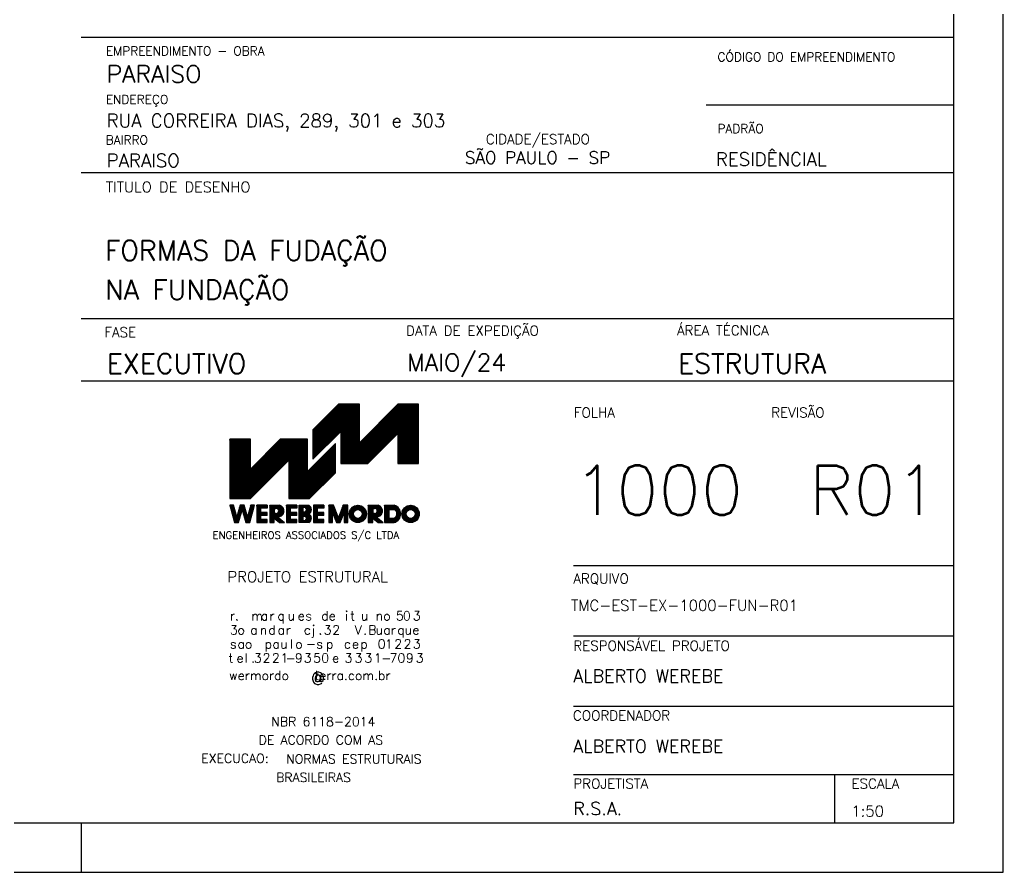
# Model space of a CAD drawing. Extents: x 1476 to 8419, y 491 to 3991.
# Drawn here: x 7423 to 8419, y 491 to 1355 of the extents above; entities that cross this region are included whole.
import ezdxf

# ---------------------------------------------------------------- set-up
doc = ezdxf.new("R2010")
doc.units = 0
doc.header["$MEASUREMENT"] = 0
for name, color, linetype in [('1', 1, 'CONTINUOUS'), ('3', 3, 'CONTINUOUS'), ('4', 4, 'CONTINUOUS'), ('6', 6, 'CONTINUOUS')]:
    doc.layers.add(name, color=color, linetype=linetype)
doc.styles.get("Standard").update_dxf_attribs({"font": 'ROMANS.SHX'})

msp = doc.modelspace()

# ---------------------------------------------------------------- linework, layer by layer
at = {"layer": '1', "linetype": 'Continuous'}
for p, q in [((8369.127539, 1336.641449), (7484.895681, 1336.641449)), ((8369.127539, 1268.080276), (8118.099189, 1268.080276)), ((8369.127539, 1199.519104), (7484.895681, 1199.519104)), ((8369.127539, 1051.628025), (7484.895681, 1051.628025)), ((8369.127539, 988.405996), (7484.895681, 988.405996)), ((7719.718578, 918.892934), (7765.891944, 965.064347)), ((7719.718578, 919.951517), (7764.831408, 965.064347)), ((7719.718578, 921.0101), (7763.772825, 965.064347)), ((7719.718578, 922.07259), (7762.710336, 965.064347)), ((7719.718578, 923.131173), (7761.649799, 965.064347)), ((7719.718578, 924.193662), (7760.589263, 965.064347)), ((7719.718578, 925.254199), (7759.528727, 965.064347)), ((7719.718578, 926.314735), (7758.46819, 965.064347)), ((7719.718578, 927.375271), (7757.407654, 965.064347)), ((7719.718578, 928.437761), (7756.347118, 965.064347)), ((7719.718578, 929.498297), (7755.286582, 965.064347)), ((7719.718578, 930.55688), (7754.226045, 965.064347)), ((7719.718578, 931.619369), (7753.165509, 965.064347)), ((7719.718578, 932.677952), (7752.104973, 965.064347)), ((7719.718578, 933.740442), (7751.044437, 965.064347)), ((7719.718578, 934.799025), (7749.9839, 965.064347)), ((7719.718578, 935.861514), (7748.921411, 965.064347)), ((7719.718578, 936.920098), (7747.860875, 965.064347)), ((7719.718578, 937.980634), (7746.800338, 965.064347)), ((7719.718578, 917.830445), (7766.805998, 964.913958)), ((7719.718578, 916.769908), (7766.805998, 963.853422)), ((7719.718578, 915.709372), (7766.805998, 962.794839)), ((7719.718578, 914.648836), (7766.805998, 961.732349)), ((7719.718578, 913.586347), (7766.805998, 960.673766)), ((7719.718578, 912.52581), (7766.805998, 959.611277)), ((7719.718578, 911.465274), (7766.805998, 958.552694)), ((7719.718578, 910.404738), (7766.805998, 957.490204)), ((7748.005404, 905.811034), (7807.256765, 965.064347)), ((7748.005404, 906.869617), (7806.196229, 965.064347)), ((7748.317901, 905.064947), (7808.317301, 965.064347)), ((7749.378438, 905.064947), (7809.377838, 965.064347)), ((7750.438974, 905.064947), (7810.438374, 965.064347)), ((7751.49951, 905.064947), (7811.49891, 965.064347)), ((7752.562, 905.064947), (7812.5614, 965.064347)), ((7753.622536, 905.064947), (7813.621936, 965.064347)), ((7754.683072, 905.064947), (7814.682472, 965.064347)), ((7755.741655, 905.064947), (7815.743008, 965.064347)), ((7756.802192, 905.064947), (7816.803545, 965.064347)), ((7757.864681, 905.064947), (7817.862128, 965.064347)), ((7758.925217, 905.064947), (7818.922664, 965.064347)), ((7759.985753, 905.064947), (7819.985153, 965.064347)), ((7761.04629, 905.064947), (7821.04569, 965.064347)), ((7762.106826, 905.064947), (7822.106226, 965.064347)), ((7763.167362, 905.064947), (7823.166762, 965.064347)), ((7764.227899, 905.064947), (7824.227299, 965.064347)), ((7765.288435, 905.064947), (7825.287835, 965.064347)), ((7766.348971, 905.064947), (7826.348371, 965.064347)), ((7767.409507, 905.064947), (7826.805398, 964.458885)), ((7768.470044, 905.064947), (7826.805398, 963.398348)), ((7769.53058, 905.064947), (7826.805398, 962.337812)), ((7770.591116, 905.064947), (7826.805398, 961.275323)), ((7771.653606, 905.064947), (7826.805398, 960.21674)), ((7772.712189, 905.064947), (7826.805398, 959.15425)), ((7773.772725, 905.064947), (7826.805398, 958.095667)), ((7774.833261, 905.064947), (7826.805398, 957.033178)), ((7719.718578, 909.346155), (7766.805998, 956.431621)), ((7748.005404, 936.568539), (7766.805998, 955.371085)), ((7748.005404, 935.508002), (7766.805998, 954.308596)), ((7748.005404, 934.447466), (7766.805998, 953.248059)), ((7748.005404, 933.384977), (7766.805998, 952.187523)), ((7748.005404, 932.326393), (7766.805998, 951.126987)), ((7748.005404, 931.263904), (7766.805998, 950.064497)), ((7748.005404, 930.205321), (7766.805998, 949.005914)), ((7748.005404, 929.142832), (7766.805998, 947.943425)), ((7805.805608, 935.326363), (7826.805398, 956.328107)), ((7805.805608, 934.26778), (7826.805398, 955.265617)), ((7805.805608, 933.205291), (7826.805398, 954.205081)), ((7805.805608, 932.146708), (7826.805398, 953.146498)), ((7805.805608, 931.084218), (7826.805398, 952.084008)), ((7805.805608, 930.025635), (7826.805398, 951.025425)), ((7805.805608, 928.965099), (7826.805398, 949.962936)), ((7805.805608, 927.90261), (7826.805398, 948.904353)), ((7805.805608, 926.842073), (7826.805398, 947.841863)), ((7748.005404, 928.084248), (7766.805998, 946.884842)), ((7748.005404, 927.021759), (7766.805998, 945.826258)), ((7748.005404, 925.963176), (7766.805998, 944.763769)), ((7748.005404, 924.90264), (7766.805998, 943.703233)), ((7748.005404, 923.84015), (7766.805998, 942.642697)), ((7748.005404, 922.779614), (7766.805998, 941.58216)), ((7748.005404, 921.719078), (7766.805998, 940.519671)), ((7748.005404, 920.658541), (7766.805998, 939.459135)), ((7748.005404, 919.596052), (7766.805998, 938.400551)), ((7748.005404, 918.537469), (7766.805998, 937.338062)), ((7805.805608, 925.781537), (7826.805398, 946.78328)), ((7805.805608, 924.721001), (7826.805398, 945.720791)), ((7805.805608, 923.658511), (7826.805398, 944.660255)), ((7805.805608, 922.599928), (7826.805398, 943.599718)), ((7805.805608, 921.541345), (7826.805398, 942.539182)), ((7805.805608, 920.478856), (7826.805398, 941.478646)), ((7805.805608, 919.420273), (7826.805398, 940.416156)), ((7805.805608, 918.357783), (7826.805398, 939.357573)), ((7805.805608, 917.297247), (7826.805398, 938.295084)), ((7805.805608, 916.236711), (7826.805398, 937.236501)), ((7635.420593, 869.922721), (7695.027419, 929.5315)), ((7635.420593, 870.983257), (7693.966882, 929.5315)), ((7635.420593, 872.045746), (7692.906346, 929.5315)), ((7635.420593, 873.106283), (7691.84581, 929.5315)), ((7635.420593, 874.166819), (7690.785274, 929.5315)), ((7635.420593, 875.225402), (7689.722784, 929.5315)), ((7635.420593, 876.287891), (7688.662248, 929.5315)), ((7635.420593, 877.350381), (7687.601712, 929.5315)), ((7635.420593, 909.166469), (7655.78367, 929.5315)), ((7635.420593, 910.227005), (7654.723134, 929.5315)), ((7635.420593, 911.289494), (7653.662598, 929.5315)), ((7635.420593, 912.350031), (7652.602062, 929.5315)), ((7635.420593, 913.408614), (7651.541525, 929.5315)), ((7635.420593, 914.471103), (7650.480989, 929.5315)), ((7635.420593, 915.529686), (7649.420453, 929.5315)), ((7635.420593, 916.592176), (7648.359917, 929.5315)), ((7635.420593, 917.650759), (7647.29938, 929.5315)), ((7635.420593, 918.711295), (7646.236891, 929.5315)), ((7635.420593, 919.771832), (7645.176355, 929.5315)), ((7635.420593, 920.834321), (7644.115818, 929.5315)), ((7635.420593, 921.894857), (7643.057235, 929.5315)), ((7635.420593, 922.955393), (7641.996699, 929.5315)), ((7635.420593, 924.013977), (7640.93421, 929.5315)), ((7635.420593, 925.076466), (7639.873673, 929.5315)), ((7635.420593, 926.138955), (7638.813137, 929.5315)), ((7635.420593, 927.197539), (7637.752601, 929.5315)), ((7635.420593, 928.256122), (7636.692065, 929.5315)), ((7635.420593, 929.318611), (7635.631528, 929.5315)), ((7635.420593, 929.5315), (7635.420593, 869.5321)), ((7656.420383, 929.5315), (7635.420593, 929.5315)), ((7635.420593, 929.5315), (7635.420593, 929.5315)), ((7635.420593, 908.105933), (7656.420383, 929.107676)), ((7635.420593, 907.045396), (7656.420383, 928.047139)), ((7636.088555, 869.5321), (7696.086002, 929.5315)), ((7637.149091, 869.5321), (7697.146538, 929.5315)), ((7638.209627, 869.5321), (7698.209027, 929.5315)), ((7639.270164, 869.5321), (7699.269564, 929.5315)), ((7640.3307, 869.5321), (7700.3301, 929.5315)), ((7641.391236, 869.5321), (7701.390636, 929.5315)), ((7642.453726, 869.5321), (7702.451173, 929.5315)), ((7643.512309, 869.5321), (7703.511709, 929.5315)), ((7644.572845, 869.5321), (7704.572245, 929.5315)), ((7645.633381, 869.5321), (7705.632781, 929.5315)), ((7646.693918, 869.5321), (7706.693318, 929.5315)), ((7647.754454, 869.5321), (7707.753854, 929.5315)), ((7648.81499, 869.5321), (7708.81439, 929.5315)), ((7649.87748, 869.5321), (7709.87688, 929.5315)), ((7650.938016, 869.5321), (7710.937416, 929.5315)), ((7651.996599, 869.5321), (7711.995999, 929.5315)), ((7653.057135, 869.5321), (7713.058488, 929.5315)), ((7654.117672, 869.5321), (7714.119025, 929.5315)), ((7655.180161, 869.5321), (7714.220586, 928.572525)), ((7656.240697, 869.5321), (7714.220586, 927.510035)), ((7686.720861, 929.5315), (7656.420383, 899.229068)), ((7656.420383, 899.229068), (7656.420383, 929.5315)), ((7714.220586, 929.5315), (7686.720861, 929.5315)), ((7714.220586, 897.031825), (7714.220586, 929.5315)), ((7748.005404, 917.478886), (7766.805998, 936.279479)), ((7748.005404, 916.416396), (7766.805998, 935.21699)), ((7748.005404, 915.357813), (7766.805998, 934.158406)), ((7748.005404, 914.295324), (7766.805998, 933.095917)), ((7748.005404, 913.234788), (7766.805998, 932.037334)), ((7748.005404, 912.174251), (7766.805998, 930.974845)), ((7748.005404, 911.113715), (7766.805998, 929.914308)), ((7748.005404, 910.051226), (7766.805998, 928.853772)), ((7748.005404, 908.990689), (7766.805998, 927.793236)), ((7805.805608, 915.176174), (7826.805398, 936.177917)), ((7805.805608, 914.113685), (7826.805398, 935.115428)), ((7805.805608, 913.053149), (7826.805398, 934.054892)), ((7805.805608, 911.994566), (7826.805398, 932.994356)), ((7805.805608, 910.932076), (7826.805398, 931.933819)), ((7805.805608, 909.873493), (7826.805398, 930.87133)), ((7805.805608, 908.811004), (7826.805398, 929.810794)), ((7805.805608, 907.75242), (7826.805398, 928.750257)), ((7805.805608, 906.689931), (7826.805398, 927.689721)), ((7635.420593, 905.986813), (7656.420383, 926.98465)), ((7635.420593, 904.924324), (7656.420383, 925.924114)), ((7635.420593, 903.861834), (7656.420383, 924.863577)), ((7635.420593, 902.803251), (7656.420383, 923.803041)), ((7635.420593, 901.744668), (7656.420383, 922.740552)), ((7635.420593, 900.682179), (7656.420383, 921.680016)), ((7635.420593, 899.619689), (7656.420383, 920.619479)), ((7635.420593, 898.561106), (7656.420383, 919.560896)), ((7635.420593, 897.50057), (7656.420383, 918.502313)), ((7635.420593, 896.440034), (7656.420383, 917.439824)), ((7695.419993, 907.648906), (7714.220586, 926.451452)), ((7695.419993, 906.58837), (7714.220586, 925.390916)), ((7695.419993, 877.951937), (7742.503506, 925.039357)), ((7695.419993, 905.527833), (7714.220586, 924.33038)), ((7695.419993, 876.889448), (7742.503506, 923.976868)), ((7695.419993, 904.467297), (7714.220586, 923.26789)), ((7695.419993, 875.830865), (7742.503506, 922.916331)), ((7695.419993, 903.408714), (7714.220586, 922.207354)), ((7695.419993, 874.772282), (7742.503506, 921.855795)), ((7695.419993, 902.346225), (7714.220586, 921.146818)), ((7695.419993, 873.709792), (7742.503506, 920.795259)), ((7695.419993, 901.283735), (7714.220586, 920.088235)), ((7695.419993, 872.649256), (7742.503506, 919.732769)), ((7695.419993, 900.225152), (7714.220586, 919.025745)), ((7695.419993, 871.58872), (7742.503506, 918.672233)), ((7695.419993, 899.166569), (7714.220586, 917.967162)), ((7695.419993, 870.528183), (7742.503506, 917.611697)), ((7742.503506, 925.314745), (7714.220586, 897.031825)), ((7742.503506, 895.615823), (7742.503506, 925.314745)), ((7748.005404, 907.932106), (7766.805998, 926.732699)), ((7805.805608, 905.631348), (7826.805398, 926.631138)), ((7806.299743, 905.064947), (7826.805398, 925.568649)), ((7807.36028, 905.064947), (7826.805398, 924.510065)), ((7808.420816, 905.064947), (7826.805398, 923.447576)), ((7809.481352, 905.064947), (7826.805398, 922.388993)), ((7810.541888, 905.064947), (7826.805398, 921.326503)), ((7811.602425, 905.064947), (7826.805398, 920.265967)), ((7812.662961, 905.064947), (7826.805398, 919.205431)), ((7813.723497, 905.064947), (7826.805398, 918.144895)), ((7814.784034, 905.064947), (7826.805398, 917.084358)), ((7635.420593, 895.377544), (7656.420383, 916.377334)), ((7635.420593, 894.317008), (7656.420383, 915.318751)), ((7635.420593, 893.256472), (7656.420383, 914.258215)), ((7635.420593, 892.197889), (7656.420383, 913.195725)), ((7635.420593, 891.135399), (7656.420383, 912.135189)), ((7635.420593, 890.07291), (7656.420383, 911.074653)), ((7635.420593, 889.014327), (7656.420383, 910.014117)), ((7635.420593, 887.955743), (7656.420383, 908.955533)), ((7635.420593, 886.895207), (7656.420383, 907.893044)), ((7656.420383, 869.5321), (7695.419993, 908.529756)), ((7695.419993, 898.106033), (7714.220586, 916.904673)), ((7695.419993, 897.043543), (7714.220586, 915.84609)), ((7695.419993, 895.983007), (7714.220586, 914.785553)), ((7695.419993, 894.922471), (7714.220586, 913.723064)), ((7695.419993, 893.861934), (7714.220586, 912.662528)), ((7695.419993, 892.799445), (7714.220586, 911.601991)), ((7695.419993, 891.738909), (7714.220586, 910.541455)), ((7695.419993, 890.678372), (7714.220586, 909.482872)), ((7695.419993, 908.529756), (7695.419993, 869.5321)), ((7695.419993, 889.619789), (7714.220586, 908.420383)), ((7695.419993, 888.561206), (7714.220586, 907.357893)), ((7695.482492, 869.5321), (7742.503506, 916.553114)), ((7696.543028, 869.5321), (7742.503506, 915.494531)), ((7697.603565, 869.5321), (7742.503506, 914.432041)), ((7698.666054, 869.5321), (7742.503506, 913.369552)), ((7699.72659, 869.5321), (7742.503506, 912.310969)), ((7700.787127, 869.5321), (7742.503506, 911.250432)), ((7701.847663, 869.5321), (7742.503506, 910.187943)), ((7702.906246, 869.5321), (7742.503506, 909.127407)), ((7703.968735, 869.5321), (7742.503506, 908.06687)), ((7815.84457, 905.064947), (7826.805398, 916.021869)), ((7816.907059, 905.064947), (7826.805398, 914.963286)), ((7817.965642, 905.064947), (7826.805398, 913.900796)), ((7819.026179, 905.064947), (7826.805398, 912.842213)), ((7820.088668, 905.064947), (7826.805398, 911.779724)), ((7821.149204, 905.064947), (7826.805398, 910.721141)), ((7822.207787, 905.064947), (7826.805398, 909.660605)), ((7823.268324, 905.064947), (7826.805398, 908.600068)), ((7824.330813, 905.064947), (7826.805398, 907.539532)), ((7635.420593, 885.832718), (7656.420383, 906.830555)), ((7635.420593, 884.772182), (7656.420383, 905.771972)), ((7635.420593, 883.711645), (7656.420383, 904.713388)), ((7635.420593, 882.651109), (7656.420383, 903.650899)), ((7635.420593, 881.58862), (7656.420383, 902.590363)), ((7635.420593, 880.530036), (7656.420383, 901.529826)), ((7635.420593, 879.467547), (7656.420383, 900.46929)), ((7635.420593, 878.408964), (7656.420383, 899.408754)), ((7695.419993, 887.498717), (7714.220586, 906.29931)), ((7695.419993, 886.436227), (7714.220586, 905.240727)), ((7695.419993, 885.377644), (7714.220586, 904.178237)), ((7695.419993, 884.317108), (7714.220586, 903.115748)), ((7695.419993, 883.254619), (7714.220586, 902.057165)), ((7695.419993, 882.194082), (7714.220586, 900.996629)), ((7695.419993, 881.133546), (7714.220586, 899.936092)), ((7695.419993, 880.07301), (7714.220586, 898.873603)), ((7695.419993, 879.014427), (7714.220586, 897.813067)), ((7705.029272, 869.5321), (7742.503506, 907.006334)), ((7706.089808, 869.5321), (7742.503506, 905.947751)), ((7707.150344, 869.5321), (7742.503506, 904.885262)), ((7708.210881, 869.5321), (7742.503506, 903.822772)), ((7709.271417, 869.5321), (7742.503506, 902.764189)), ((7710.331953, 869.5321), (7742.503506, 901.705606)), ((7711.392489, 869.5321), (7742.503506, 900.643117)), ((7712.453026, 869.5321), (7742.503506, 899.58258)), ((7713.513562, 869.5321), (7742.503506, 898.522044)), ((7714.574098, 869.5321), (7742.503506, 897.461508)), ((7825.391349, 905.064947), (7826.805398, 906.477043)), ((7826.449933, 905.064947), (7826.805398, 905.416506)), ((7715.634634, 869.5321), (7742.503506, 896.400971)), ((7716.341659, 869.5321), (7742.503506, 895.693947)), ((7716.419783, 869.5321), (7742.503506, 895.615823)), ((7635.420593, 869.5321), (7656.420383, 869.5321)), ((7695.419993, 869.5321), (7716.419783, 869.5321)), ((7635.498717, 862.377874), (7635.770199, 862.651309)), ((7635.73309, 861.553664), (7636.830735, 862.651309)), ((7635.969415, 860.729453), (7637.891271, 862.651309)), ((7636.205741, 859.905243), (7638.951808, 862.651309)), ((7636.440114, 859.081032), (7639.551411, 862.190376)), ((7636.67644, 858.254869), (7639.787737, 861.368119)), ((7636.910812, 857.428705), (7640.024062, 860.541955)), ((7637.147138, 856.604494), (7640.258435, 859.717745)), ((7637.381511, 855.782237), (7640.494761, 858.893534)), ((7637.61979, 854.956073), (7640.731087, 858.06737)), ((7643.24278, 852.803751), (7647.949764, 857.506829)), ((7643.668557, 854.288111), (7650.496614, 861.116168)), ((7644.092381, 855.772472), (7650.260288, 861.940379)), ((7644.516205, 857.256832), (7649.912635, 862.651309)), ((7644.940029, 858.741192), (7648.852099, 862.651309)), ((7645.365806, 860.225552), (7647.791563, 862.651309)), ((7645.787677, 861.709912), (7646.731027, 862.651309)), ((7648.119685, 857.676749), (7650.73294, 860.291958)), ((7648.354057, 856.850586), (7650.969265, 859.465794)), ((7648.590383, 856.026375), (7651.205591, 858.63963)), ((7648.824756, 855.202165), (7651.439964, 857.819326)), ((7653.895017, 852.84672), (7659.494571, 858.448226)), ((7654.318841, 854.33108), (7659.920348, 859.932586)), ((7654.744618, 855.81544), (7660.342219, 861.416946)), ((7655.166489, 857.2998), (7660.519951, 862.651309)), ((7655.592266, 858.78416), (7659.459415, 862.651309)), ((7656.01609, 860.272427), (7658.398879, 862.651309)), ((7656.439914, 861.756787), (7657.338342, 862.651309)), ((7673.447556, 862.651309), (7662.947661, 862.651309)), ((7662.947661, 862.651309), (7662.947661, 845.151484)), ((7662.947661, 855.866221), (7669.734703, 862.651309)), ((7662.947661, 856.924804), (7668.674167, 862.651309)), ((7662.947661, 857.987293), (7667.61363, 862.651309)), ((7662.947661, 859.049783), (7666.553094, 862.651309)), ((7662.947661, 860.108366), (7665.492558, 862.651309)), ((7662.947661, 861.166949), (7664.430068, 862.651309)), ((7662.947661, 862.229438), (7663.369532, 862.651309)), ((7662.947661, 862.584903), (7663.01602, 862.651309)), ((7662.947661, 854.805684), (7666.947621, 858.803691)), ((7662.947661, 853.745148), (7666.947621, 857.745108)), ((7673.447556, 859.651339), (7666.947621, 859.651339)), ((7666.947621, 855.403335), (7666.947621, 859.651339)), ((7667.795269, 859.651339), (7670.793286, 862.651309)), ((7668.855805, 859.651339), (7671.853822, 862.651309)), ((7669.914389, 859.651339), (7672.916312, 862.651309)), ((7670.974925, 859.651339), (7673.447556, 862.122017)), ((7672.035461, 859.651339), (7673.447556, 861.061481)), ((7673.095997, 859.651339), (7673.447556, 860.000945)), ((7673.447556, 860.000945), (7673.447556, 862.651309)), ((7673.447556, 862.651309), (7673.447556, 859.651339)), ((7675.947531, 862.651309), (7685.947431, 862.651309)), ((7675.947531, 862.651309), (7675.947531, 845.151484)), ((7675.947531, 855.157243), (7683.439644, 862.651309)), ((7675.947531, 856.21778), (7682.381061, 862.651309)), ((7675.947531, 857.280269), (7681.320524, 862.651309)), ((7675.947531, 858.340805), (7680.259988, 862.651309)), ((7675.947531, 859.401341), (7679.199452, 862.651309)), ((7675.947531, 860.459925), (7678.138916, 862.651309)), ((7675.947531, 861.522414), (7677.076426, 862.651309)), ((7675.947531, 862.584903), (7676.01589, 862.651309)), ((7675.947531, 846.672953), (7689.464974, 860.190396)), ((7675.947531, 845.612417), (7689.851689, 859.518528)), ((7675.947531, 854.096707), (7680.445533, 858.600568)), ((7675.947531, 853.038124), (7680.445533, 857.538079)), ((7680.445533, 859.498997), (7682.179891, 859.498997)), ((7680.445533, 859.498997), (7680.445533, 854.303736)), ((7680.777561, 849.38191), (7690.158327, 858.760723)), ((7684.50018, 862.651309), (7681.349821, 859.498997)), ((7681.36154, 848.905353), (7690.365356, 857.911122)), ((7682.425982, 859.514622), (7685.56267, 862.651309)), ((7683.334176, 859.362279), (7686.470864, 862.50092)), ((7684.023622, 858.991189), (7687.21695, 862.18647)), ((7684.550961, 858.459945), (7687.882959, 861.791943)), ((7684.920098, 857.766592), (7688.480609, 861.329057)), ((7685.066581, 856.854492), (7689.005994, 860.793906)), ((7703.445303, 862.651309), (7692.945408, 862.651309)), ((7692.945408, 862.651309), (7692.945408, 845.151484)), ((7692.945408, 855.866221), (7699.73245, 862.651309)), ((7692.945408, 856.924804), (7698.671913, 862.651309)), ((7692.945408, 857.987293), (7697.61333, 862.651309)), ((7692.945408, 859.049783), (7696.552794, 862.651309)), ((7692.945408, 860.108366), (7695.492258, 862.651309)), ((7692.945408, 861.166949), (7694.429768, 862.651309)), ((7692.945408, 862.229438), (7693.369232, 862.651309)), ((7692.945408, 862.584903), (7693.01572, 862.651309)), ((7692.945408, 854.805684), (7696.947321, 858.803691)), ((7692.945408, 853.745148), (7696.947321, 857.745108)), ((7703.445303, 859.651339), (7696.947321, 859.651339)), ((7696.947321, 855.403335), (7696.947321, 859.651339)), ((7697.794969, 859.651339), (7700.794939, 862.651309)), ((7698.853552, 859.651339), (7701.855475, 862.651309)), ((7699.916042, 859.651339), (7702.916012, 862.651309)), ((7700.976578, 859.651339), (7703.445303, 862.122017)), ((7702.035161, 859.651339), (7703.445303, 861.061481)), ((7703.09765, 859.651339), (7703.445303, 860.000945)), ((7703.445303, 860.000945), (7703.445303, 862.651309)), ((7703.445303, 862.651309), (7703.445303, 859.651339)), ((7705.697234, 862.651309), (7715.697134, 862.651309)), ((7705.697234, 845.151484), (7705.697234, 862.651309)), ((7705.697234, 857.987293), (7710.36125, 862.651309)), ((7705.697234, 859.049783), (7709.300713, 862.651309)), ((7705.697234, 860.108366), (7708.24213, 862.651309)), ((7705.697234, 861.166949), (7707.181594, 862.651309)), ((7705.697234, 862.227485), (7706.119105, 862.651309)), ((7705.697234, 862.584903), (7705.765593, 862.651309)), ((7705.697234, 856.924804), (7711.421786, 862.651309)), ((7705.697234, 848.795979), (7717.585787, 860.684532)), ((7705.697234, 847.735443), (7717.910002, 859.948211)), ((7705.697234, 855.866221), (7709.628835, 859.795869)), ((7705.697234, 854.805684), (7709.628835, 858.737286)), ((7705.697234, 853.745148), (7709.628835, 857.676749)), ((7712.12881, 860.430628), (7709.628835, 860.430628)), ((7709.628835, 860.430628), (7709.628835, 856.124031)), ((7709.908129, 860.430628), (7712.130763, 862.651309)), ((7710.704996, 851.680716), (7718.118985, 859.096657)), ((7710.970619, 860.430628), (7713.1913, 862.651309)), ((7711.765533, 851.680716), (7718.18539, 858.100573)), ((7712.031155, 860.430628), (7714.249883, 862.651309)), ((7712.665914, 860.006804), (7715.310419, 862.651309)), ((7713.101457, 859.38181), (7716.09752, 862.377874)), ((7713.171768, 857.33105), (7717.169775, 861.329057)), ((7713.343642, 858.561506), (7716.673687, 861.889598)), ((7730.945028, 862.651309), (7720.445133, 862.651309)), ((7720.445133, 862.651309), (7720.445133, 845.151484)), ((7720.445133, 855.866221), (7727.232175, 862.651309)), ((7720.445133, 856.924804), (7726.171638, 862.651309)), ((7720.445133, 857.987293), (7725.111102, 862.651309)), ((7720.445133, 859.049783), (7724.050566, 862.651309)), ((7720.445133, 860.108366), (7722.99003, 862.651309)), ((7720.445133, 861.166949), (7721.929493, 862.651309)), ((7720.445133, 862.229438), (7720.87091, 862.651309)), ((7720.445133, 862.584903), (7720.515445, 862.651309)), ((7720.445133, 854.805684), (7724.447046, 858.803691)), ((7720.445133, 853.745148), (7724.447046, 857.745108)), ((7730.945028, 859.651339), (7724.447046, 859.651339)), ((7724.447046, 855.403335), (7724.447046, 859.651339)), ((7725.292741, 859.651339), (7728.294664, 862.651309)), ((7726.353277, 859.651339), (7729.3552, 862.651309)), ((7727.413814, 859.651339), (7730.413784, 862.651309)), ((7728.47435, 859.651339), (7730.945028, 862.122017)), ((7729.534886, 859.651339), (7730.945028, 861.061481)), ((7730.595422, 859.651339), (7730.945028, 860.000945)), ((7730.945028, 860.000945), (7730.945028, 862.651309)), ((7730.945028, 862.651309), (7730.945028, 859.651339)), ((7735.755527, 858.178697), (7740.230092, 862.651309)), ((7735.755527, 859.239234), (7739.169555, 862.651309)), ((7735.755527, 860.29977), (7738.109019, 862.651309)), ((7735.755527, 861.360306), (7737.04653, 862.651309)), ((7735.755527, 862.422796), (7735.985993, 862.651309)), ((7735.755527, 857.120114), (7740.90196, 862.264594)), ((7735.755527, 856.057625), (7741.189066, 861.491164)), ((7735.755527, 854.995136), (7741.480079, 860.721641)), ((7735.755527, 853.936552), (7741.769139, 859.948211)), ((7735.755527, 852.877969), (7742.058198, 859.178687)), ((7735.755527, 851.81548), (7742.347258, 858.405258)), ((7739.864861, 854.864277), (7742.636318, 857.637687)), ((7742.75741, 847.149511), (7755.255332, 859.649386)), ((7746.089408, 851.543998), (7755.255332, 860.709922)), ((7746.724167, 853.237341), (7755.255332, 861.768505)), ((7747.362833, 854.936542), (7755.077599, 862.651309)), ((7747.997592, 856.631838), (7754.017063, 862.651309)), ((7748.634304, 858.33104), (7752.956527, 862.651309)), ((7749.271017, 860.026335), (7751.895991, 862.651309)), ((7749.907729, 861.725537), (7750.835454, 862.651309)), ((7751.255372, 854.942402), (7755.255332, 858.940409)), ((7751.255372, 853.879912), (7755.255332, 857.881825)), ((7756.517038, 854.141628), (7765.028672, 862.655215)), ((7756.542428, 853.106483), (7766.063818, 862.627872)), ((7756.626412, 855.313492), (7763.856808, 862.545841)), ((7756.679146, 852.182664), (7766.985683, 862.491154)), ((7756.98383, 856.729493), (7762.438854, 862.188423)), ((7758.056085, 858.862284), (7760.306063, 861.114215)), ((7762.977911, 857.774405), (7767.557943, 862.354437)), ((7764.61852, 858.354477), (7768.36067, 862.096627)), ((7765.702493, 858.379867), (7769.100897, 861.778271)), ((7766.58725, 858.204088), (7769.78839, 861.401321)), ((7767.341149, 857.893544), (7770.425102, 860.979451)), ((7767.991533, 857.487298), (7771.01494, 860.508752)), ((7768.546215, 856.979491), (7771.557903, 859.991179)), ((7769.016913, 856.389653), (7772.055945, 859.428685)), ((7769.389956, 855.704113), (7772.509066, 858.819316)), ((7769.651672, 854.90334), (7772.913359, 858.165026)), ((7769.764953, 853.956083), (7773.266871, 857.456048)), ((7775.805908, 862.651309), (7785.805808, 862.651309)), ((7775.805908, 862.651309), (7775.805908, 845.151484)), ((7775.805908, 855.157243), (7783.299973, 862.651309)), ((7775.805908, 856.21778), (7782.239437, 862.651309)), ((7775.805908, 857.280269), (7781.178901, 862.651309)), ((7775.805908, 858.340805), (7780.118365, 862.651309)), ((7775.805908, 859.401341), (7779.059781, 862.651309)), ((7775.805908, 860.459925), (7777.999245, 862.651309)), ((7775.805908, 861.522414), (7776.936756, 862.651309)), ((7775.805908, 862.584903), (7775.87622, 862.651309)), ((7775.805908, 846.672953), (7789.325304, 860.190396)), ((7775.805908, 845.612417), (7789.710066, 859.518528)), ((7775.805908, 854.096707), (7780.305863, 858.600568)), ((7775.805908, 853.038124), (7780.305863, 857.538079)), ((7780.305863, 859.498997), (7782.04022, 859.498997)), ((7780.305863, 859.498997), (7780.305863, 854.303736)), ((7780.637891, 849.38191), (7790.016703, 858.760723)), ((7784.36051, 862.651309), (7781.210151, 859.498997)), ((7781.221869, 848.905353), (7790.225685, 857.911122)), ((7782.284359, 859.514622), (7785.422999, 862.651309)), ((7783.192553, 859.362279), (7786.331193, 862.50092)), ((7783.881999, 858.991189), (7787.077279, 862.18647)), ((7784.41129, 858.459945), (7787.743288, 861.791943)), ((7784.780427, 857.766592), (7788.338986, 861.329057)), ((7784.92691, 856.854492), (7788.866324, 860.793906)), ((7792.231525, 862.651309), (7802.231425, 862.651309)), ((7792.231525, 853.991239), (7800.893547, 862.651309)), ((7792.231525, 855.049823), (7799.833011, 862.651309)), ((7792.231525, 856.112312), (7798.772475, 862.651309)), ((7792.231525, 857.174801), (7797.711939, 862.651309)), ((7792.231525, 858.233384), (7796.651402, 862.651309)), ((7792.231525, 859.291968), (7795.590866, 862.651309)), ((7792.231525, 860.352504), (7794.53033, 862.651309)), ((7792.231525, 861.41304), (7793.469794, 862.651309)), ((7792.231525, 862.47553), (7792.409257, 862.651309)), ((7792.231525, 862.651309), (7792.231525, 845.151484)), ((7792.231525, 852.930703), (7796.606481, 857.305659)), ((7796.606481, 858.276353), (7796.606481, 849.52644)), ((7796.606481, 858.276353), (7801.606431, 858.276353)), ((7797.579128, 858.276353), (7801.954084, 862.651309)), ((7798.639664, 858.276353), (7802.815403, 862.452092)), ((7799.7002, 858.276353), (7803.55563, 862.135689)), ((7800.760736, 858.276353), (7804.248983, 861.764599)), ((7801.764633, 858.21776), (7804.889601, 861.342728)), ((7802.500953, 857.89745), (7805.489205, 860.885702)), ((7803.133759, 857.467767), (7806.03998, 860.373988)), ((7803.680629, 856.9541), (7806.551694, 859.825165)), ((7804.139609, 856.354497), (7807.01458, 859.229468)), ((7804.500933, 855.651379), (7807.434498, 858.586897)), ((7804.752884, 854.844746), (7807.807541, 857.901356)), ((7809.993066, 854.141628), (7818.504699, 862.655215)), ((7810.018456, 853.106483), (7819.539845, 862.627872)), ((7810.10244, 855.313492), (7817.332836, 862.545841)), ((7810.155174, 852.182664), (7820.461711, 862.491154)), ((7810.459858, 856.729493), (7815.914882, 862.188423)), ((7811.532113, 858.862284), (7813.78209, 861.114215)), ((7816.453939, 857.774405), (7821.033971, 862.354437)), ((7818.092594, 858.354477), (7821.836697, 862.096627)), ((7819.178521, 858.379867), (7822.578878, 861.778271)), ((7820.063278, 858.204088), (7823.264418, 861.401321)), ((7820.815223, 857.893544), (7823.90113, 860.979451)), ((7821.46756, 857.487298), (7824.489015, 860.508752)), ((7822.024196, 856.979491), (7825.033931, 859.991179)), ((7822.492941, 856.389653), (7825.531973, 859.428685)), ((7822.865984, 855.704113), (7825.985093, 858.819316)), ((7823.1277, 854.90334), (7826.389386, 858.165026)), ((7823.24098, 853.956083), (7826.742898, 857.456048)), ((7637.856115, 854.131863), (7640.965459, 857.241207)), ((7638.090488, 853.307652), (7641.201785, 856.416996)), ((7638.326814, 852.481489), (7641.436158, 855.592786)), ((7638.561186, 851.655325), (7641.672483, 854.766622)), ((7638.797512, 850.831115), (7641.908809, 853.940459)), ((7639.033838, 850.006904), (7642.145135, 853.116248)), ((7639.268211, 849.180741), (7642.379508, 852.292038)), ((7639.504536, 848.354577), (7642.615833, 851.465874)), ((7639.738909, 847.530366), (7647.24274, 855.032245)), ((7639.975235, 846.706156), (7646.816963, 853.547884)), ((7640.211561, 845.879992), (7646.395092, 852.061571)), ((7640.543588, 845.151484), (7645.969315, 850.577211)), ((7641.606078, 845.151484), (7645.545492, 849.092851)), ((7642.666614, 845.151484), (7645.121668, 847.608491)), ((7642.818956, 851.315485), (7647.525941, 856.022469)), ((7649.061081, 854.376001), (7651.67629, 856.993162)), ((7649.295454, 853.549838), (7651.912615, 856.166999)), ((7649.533733, 852.725627), (7652.146988, 855.342788)), ((7649.768106, 851.901416), (7652.383314, 854.518578)), ((7650.004431, 851.077206), (7652.617687, 853.692414)), ((7650.240757, 850.252995), (7652.854012, 852.866251)), ((7650.47513, 849.426832), (7653.090338, 852.04204)), ((7650.711456, 848.600668), (7653.324711, 851.21783)), ((7650.947781, 847.780364), (7658.646923, 855.4756)), ((7651.182154, 846.9542), (7658.223099, 853.991239)), ((7651.41848, 846.128037), (7657.797322, 852.506879)), ((7651.652852, 845.303826), (7657.373498, 851.022519)), ((7652.564953, 845.151484), (7656.949674, 849.538159)), ((7653.471194, 851.362359), (7659.070747, 856.963866)), ((7653.625489, 845.151484), (7656.523897, 848.053799)), ((7662.947661, 852.682659), (7666.947621, 856.682619)), ((7662.947661, 851.622122), (7666.947621, 855.624036)), ((7662.947661, 848.440514), (7669.908529, 855.403335)), ((7662.947661, 849.503003), (7668.847993, 855.403335)), ((7662.947661, 850.561586), (7667.787457, 855.403335)), ((7662.947661, 847.378024), (7666.947621, 851.379937)), ((7662.947661, 846.672953), (7666.947621, 850.674866)), ((7662.947661, 845.612417), (7666.947621, 849.612377)), ((7663.547265, 845.151484), (7666.947621, 848.549888)), ((7664.607801, 845.151484), (7667.607771, 848.151454)), ((7665.668337, 845.151484), (7668.668307, 848.151454)), ((7666.728874, 845.151484), (7669.728844, 848.151454)), ((7673.447556, 855.403335), (7666.947621, 855.403335)), ((7673.447556, 852.403365), (7666.947621, 852.403365)), ((7666.947621, 848.151454), (7666.947621, 852.403365)), ((7673.447556, 848.151454), (7666.947621, 848.151454)), ((7667.78941, 845.151484), (7670.78938, 848.151454)), ((7667.969095, 852.403365), (7670.971019, 855.403335)), ((7668.851899, 845.151484), (7671.849916, 848.151454)), ((7669.029632, 852.403365), (7672.031555, 855.403335)), ((7669.912435, 845.151484), (7672.910452, 848.151454)), ((7670.090168, 852.403365), (7673.092091, 855.403335)), ((7670.971019, 845.151484), (7673.447556, 847.628022)), ((7671.150704, 852.403365), (7673.447556, 854.698264)), ((7672.209287, 852.403365), (7673.447556, 853.63968)), ((7673.269824, 852.403365), (7673.447556, 852.579144)), ((7673.447556, 852.403365), (7673.447556, 855.403335)), ((7673.447556, 845.151484), (7673.447556, 848.151454)), ((7673.447556, 845.151484), (7673.447556, 847.628022)), ((7675.947531, 851.975635), (7680.445533, 856.47559)), ((7675.947531, 850.917051), (7680.445533, 855.417006)), ((7675.947531, 849.854562), (7680.394752, 854.303736)), ((7675.947531, 848.795979), (7681.455289, 854.303736)), ((7675.947531, 847.735443), (7682.502153, 854.290064)), ((7676.193623, 845.151484), (7680.445533, 849.405348)), ((7677.254159, 845.151484), (7680.445533, 848.346765)), ((7678.314695, 845.151484), (7680.445533, 847.286228)), ((7682.179891, 854.303736), (7680.445533, 854.303736)), ((7680.445533, 845.151484), (7680.445533, 849.655345)), ((7680.445533, 849.655345), (7685.947431, 845.151484)), ((7681.943565, 848.428795), (7684.193543, 850.678772)), ((7682.527544, 847.950284), (7684.777521, 850.202215)), ((7683.109569, 847.471773), (7685.3615, 849.721751)), ((7683.61347, 851.153377), (7690.945428, 845.151484)), ((7683.693548, 846.995216), (7685.943525, 849.245193)), ((7684.277526, 846.518658), (7686.527504, 848.770588)), ((7684.590023, 851.075253), (7690.445433, 856.92871)), ((7684.859552, 846.0421), (7687.109529, 848.292078)), ((7685.44353, 845.561636), (7687.693508, 847.813567)), ((7685.773605, 851.198299), (7690.322388, 855.745128)), ((7686.093914, 845.151484), (7688.277486, 847.337009)), ((7687.478666, 851.842823), (7689.673957, 854.038114)), ((7692.945408, 852.682659), (7696.947321, 856.682619)), ((7692.945408, 851.622122), (7696.947321, 855.624036)), ((7692.945408, 848.440514), (7699.910182, 855.403335)), ((7692.945408, 849.503003), (7698.849646, 855.403335)), ((7692.945408, 850.561586), (7697.787157, 855.403335)), ((7692.945408, 847.378024), (7696.947321, 851.379937)), ((7692.945408, 846.672953), (7696.947321, 850.674866)), ((7692.945408, 845.612417), (7696.947321, 849.612377)), ((7693.546965, 845.151484), (7696.947321, 848.549888)), ((7694.607501, 845.151484), (7697.607471, 848.151454)), ((7695.668037, 845.151484), (7698.668007, 848.151454)), ((7696.728574, 845.151484), (7699.728544, 848.151454)), ((7703.445303, 855.403335), (7696.947321, 855.403335)), ((7703.445303, 852.403365), (7696.947321, 852.403365)), ((7696.947321, 848.151454), (7696.947321, 852.403365)), ((7703.445303, 848.151454), (7696.947321, 848.151454)), ((7697.78911, 845.151484), (7700.78908, 848.151454)), ((7697.968795, 852.403365), (7700.968765, 855.403335)), ((7698.851599, 845.151484), (7701.849616, 848.151454)), ((7699.029332, 852.403365), (7702.029302, 855.403335)), ((7699.912135, 845.151484), (7702.910152, 848.151454)), ((7700.087915, 852.403365), (7703.091791, 855.403335)), ((7700.970719, 845.151484), (7703.445303, 847.628022)), ((7701.148451, 852.403365), (7703.445303, 854.698264)), ((7702.210941, 852.403365), (7703.445303, 853.63968)), ((7703.271477, 852.403365), (7703.445303, 852.579144)), ((7703.445303, 852.403365), (7703.445303, 855.403335)), ((7703.445303, 845.151484), (7703.445303, 848.151454)), ((7703.445303, 845.151484), (7703.445303, 847.628022)), ((7705.697234, 852.682659), (7709.628835, 856.616213)), ((7705.697234, 849.854562), (7711.964749, 856.124031)), ((7705.697234, 850.561586), (7711.257725, 856.124031)), ((7705.697234, 851.622122), (7710.197189, 856.124031)), ((7705.697234, 846.672953), (7709.628835, 850.606508)), ((7705.697234, 845.612417), (7709.628835, 849.544018)), ((7706.296837, 845.151484), (7709.628835, 848.483482)), ((7707.357373, 845.151484), (7709.628835, 847.422946)), ((7708.419863, 845.151484), (7710.638591, 847.374118)), ((7709.480399, 845.151484), (7711.699127, 847.374118)), ((7709.628835, 856.124031), (7712.12881, 856.124031)), ((7709.628835, 851.680716), (7709.628835, 847.374118)), ((7709.628835, 851.680716), (7712.12881, 851.680716)), ((7709.628835, 847.374118), (7712.12881, 847.374118)), ((7710.538982, 845.151484), (7717.484225, 852.096727)), ((7711.599519, 845.151484), (7717.835784, 851.38775)), ((7712.53115, 851.38775), (7717.972502, 856.827148)), ((7712.660055, 845.151484), (7718.087735, 850.577211)), ((7713.009661, 850.803771), (7715.941272, 853.737336)), ((7713.296767, 848.971758), (7717.048683, 852.721721)), ((7713.306533, 850.040107), (7716.533063, 853.26859)), ((7713.720591, 845.151484), (7718.18539, 849.616283)), ((7714.781127, 845.151484), (7718.077969, 848.448326)), ((7720.445133, 852.682659), (7724.447046, 856.682619)), ((7720.445133, 851.622122), (7724.447046, 855.624036)), ((7720.445133, 848.440514), (7727.407954, 855.403335)), ((7720.445133, 849.503003), (7726.347418, 855.403335)), ((7720.445133, 850.561586), (7725.286882, 855.403335)), ((7720.445133, 847.378024), (7724.447046, 851.379937)), ((7720.445133, 846.672953), (7724.447046, 850.674866)), ((7720.445133, 845.612417), (7724.447046, 849.612377)), ((7721.04669, 845.151484), (7724.447046, 848.549888)), ((7722.107226, 845.151484), (7725.107196, 848.151454)), ((7723.167762, 845.151484), (7726.167732, 848.151454)), ((7724.228299, 845.151484), (7727.228269, 848.151454)), ((7730.945028, 855.403335), (7724.447046, 855.403335)), ((7730.945028, 852.403365), (7724.447046, 852.403365)), ((7724.447046, 848.151454), (7724.447046, 852.403365)), ((7730.945028, 848.151454), (7724.447046, 848.151454)), ((7725.288835, 845.151484), (7728.288805, 848.151454)), ((7725.466567, 852.403365), (7728.46849, 855.403335)), ((7726.349371, 845.151484), (7729.349341, 848.151454)), ((7726.527104, 852.403365), (7729.529027, 855.403335)), ((7727.409907, 845.151484), (7730.409877, 848.151454)), ((7727.58764, 852.403365), (7730.589563, 855.403335)), ((7728.470444, 845.151484), (7730.945028, 847.628022)), ((7728.648176, 852.403365), (7730.945028, 854.698264)), ((7729.710666, 852.403365), (7730.945028, 853.63968)), ((7730.769249, 852.403365), (7730.945028, 852.579144)), ((7730.945028, 852.403365), (7730.945028, 855.403335)), ((7730.945028, 845.151484), (7730.945028, 848.151454)), ((7730.945028, 845.151484), (7730.945028, 847.628022)), ((7735.755527, 851.108456), (7739.755487, 855.108416)), ((7735.755527, 850.045966), (7739.755487, 854.049833)), ((7735.755527, 848.98543), (7739.755487, 852.987343)), ((7735.755527, 847.924894), (7739.755487, 851.924854)), ((7735.755527, 846.866311), (7739.755487, 850.866271)), ((7735.755527, 845.807727), (7739.755487, 849.805734)), ((7736.163726, 845.151484), (7739.755487, 848.745198)), ((7737.224262, 845.151484), (7739.755487, 847.682709)), ((7740.151967, 854.092801), (7742.92733, 856.866211)), ((7740.44298, 853.321324), (7743.21639, 856.094734)), ((7740.73204, 852.549848), (7743.505449, 855.323257)), ((7741.021099, 851.778371), (7743.794509, 854.551781)), ((7741.310159, 851.006894), (7744.083569, 853.780304)), ((7741.599219, 850.235418), (7744.372628, 853.008827)), ((7741.888278, 849.463941), (7744.661688, 852.237351)), ((7742.177338, 848.692464), (7744.950748, 851.465874)), ((7742.466397, 847.920988), (7745.239807, 850.694397)), ((7743.044517, 846.378034), (7750.915532, 854.249049)), ((7743.335529, 845.606558), (7750.278819, 852.549848)), ((7743.940992, 845.151484), (7749.64406, 850.854552)), ((7745.003481, 845.151484), (7749.007348, 849.15535)), ((7746.064018, 845.151484), (7748.370635, 847.462008)), ((7751.255372, 852.819376), (7755.255332, 856.819336)), ((7751.255372, 851.75884), (7755.255332, 855.756847)), ((7751.255372, 850.698304), (7755.255332, 854.698264)), ((7751.255372, 849.63972), (7755.255332, 853.63968)), ((7751.255372, 848.577231), (7755.255332, 852.577191)), ((7751.255372, 847.514742), (7755.255332, 851.516655)), ((7751.255372, 846.456158), (7755.255332, 850.456118)), ((7751.255372, 845.397575), (7755.255332, 849.395582)), ((7752.073723, 845.151484), (7755.255332, 848.335046)), ((7756.81391, 851.612357), (7761.399802, 856.198249)), ((7757.07172, 850.807677), (7760.815823, 854.553734)), ((7757.393982, 850.069404), (7760.790433, 853.463901)), ((7757.767026, 849.38191), (7760.964259, 852.581097)), ((7758.19085, 848.745198), (7761.274803, 851.831105)), ((7758.663501, 848.15536), (7761.686908, 851.182674)), ((7759.179121, 847.612397), (7762.188856, 850.620179)), ((7759.741615, 847.116308), (7762.7826, 850.15534)), ((7760.349031, 846.661235), (7763.466187, 849.778391)), ((7761.007228, 846.256942), (7764.265008, 849.518628)), ((7761.712299, 845.905383), (7765.212264, 849.405348)), ((7762.475963, 845.606558), (7766.427095, 849.55769)), ((7763.30408, 845.372185), (7773.798115, 855.866221)), ((7764.204461, 845.213983), (7773.95827, 854.967792)), ((7765.194686, 845.143672), (7774.026629, 853.975615)), ((7766.323581, 845.210077), (7773.95827, 852.84672)), ((7767.641927, 845.46984), (7773.702413, 851.530326)), ((7769.440737, 846.206161), (7772.962186, 849.72761)), ((7769.614563, 852.745158), (7773.563743, 856.694337)), ((7770.38604, 846.797952), (7772.372348, 848.78426)), ((7775.805908, 851.975635), (7780.305863, 856.47559)), ((7775.805908, 850.917051), (7780.305863, 855.417006)), ((7775.805908, 849.854562), (7780.255082, 854.303736)), ((7775.805908, 848.795979), (7781.315618, 854.303736)), ((7775.805908, 847.735443), (7782.362483, 854.290064)), ((7776.051999, 845.151484), (7780.305863, 849.405348)), ((7777.114488, 845.151484), (7780.305863, 848.346765)), ((7778.175025, 845.151484), (7780.305863, 847.286228)), ((7782.04022, 854.303736), (7780.305863, 854.303736)), ((7780.305863, 845.151484), (7780.305863, 849.655345)), ((7780.305863, 849.655345), (7785.805808, 845.151484)), ((7781.803895, 848.428795), (7784.053872, 850.678772)), ((7782.387873, 847.950284), (7784.637851, 850.202215)), ((7782.969899, 847.471773), (7785.219876, 849.721751)), ((7783.471847, 851.153377), (7790.805758, 845.151484)), ((7783.553877, 846.995216), (7785.803855, 849.245193)), ((7784.137856, 846.518658), (7786.38588, 848.770588)), ((7784.448399, 851.075253), (7790.305763, 856.92871)), ((7784.719881, 846.0421), (7786.969859, 848.292078)), ((7785.30386, 845.561636), (7787.553837, 847.813567)), ((7785.633934, 851.198299), (7790.182717, 855.745128)), ((7785.952291, 845.151484), (7788.137816, 847.337009)), ((7787.338996, 851.842823), (7789.534286, 854.038114)), ((7792.231525, 851.868214), (7796.606481, 856.24317)), ((7792.231525, 850.807677), (7796.606481, 855.182634)), ((7792.231525, 849.747141), (7796.606481, 854.122097)), ((7792.231525, 848.686605), (7796.606481, 853.061561)), ((7792.231525, 847.628022), (7796.606481, 852.002978)), ((7792.231525, 846.565532), (7796.606481, 850.940489)), ((7792.231525, 845.503043), (7796.606481, 849.877999)), ((7792.940502, 845.151484), (7797.313505, 849.52644)), ((7794.001038, 845.151484), (7798.374041, 849.52644)), ((7795.059621, 845.151484), (7799.436531, 849.52644)), ((7796.120158, 845.151484), (7800.497067, 849.52644)), ((7796.606481, 849.52644), (7801.606431, 849.52644)), ((7796.829135, 845.151484), (7801.204091, 849.52644)), ((7797.536159, 845.151484), (7802.086895, 849.70222)), ((7798.243183, 845.151484), (7808.588783, 855.499037)), ((7799.30372, 845.151484), (7808.705969, 854.553734)), ((7800.364256, 845.151484), (7808.719641, 853.506869)), ((7801.424792, 845.151484), (7808.592689, 852.319381)), ((7802.61228, 845.280389), (7808.21574, 850.881895)), ((7804.670853, 852.643597), (7808.389566, 856.362309)), ((7804.768509, 846.374128), (7807.120048, 848.725667)), ((7804.856398, 853.887725), (7808.12785, 857.159176)), ((7810.289938, 851.612357), (7814.87583, 856.198249)), ((7810.549701, 850.807677), (7814.291851, 854.553734)), ((7810.868057, 850.069404), (7814.266461, 853.463901)), ((7811.243053, 849.38191), (7814.44224, 852.581097)), ((7811.666877, 848.745198), (7814.752784, 851.831105)), ((7812.137576, 848.15536), (7815.162936, 851.182674)), ((7812.655149, 847.612397), (7815.664884, 850.620179)), ((7813.217643, 847.116308), (7816.258628, 850.15534)), ((7813.825059, 846.661235), (7816.942215, 849.778391)), ((7814.481302, 846.256942), (7817.741035, 849.518628)), ((7815.188326, 845.905383), (7818.688291, 849.405348)), ((7815.951991, 845.606558), (7819.90117, 849.55769)), ((7816.780107, 845.372185), (7827.27219, 855.866221)), ((7817.680489, 845.213983), (7827.432345, 854.967792)), ((7818.672667, 845.143672), (7827.502656, 853.975615)), ((7819.799608, 845.210077), (7827.434298, 852.84672)), ((7821.117955, 845.46984), (7827.176488, 851.530326)), ((7822.916765, 846.206161), (7826.438214, 849.72761)), ((7823.090591, 852.745158), (7827.03977, 856.694337)), ((7823.862068, 846.797952), (7825.848376, 848.78426)), ((7643.72715, 845.151484), (7644.697844, 846.124131)), ((7654.686025, 845.151484), (7656.100074, 846.569439)), ((7655.393049, 845.151484), (7655.818826, 845.577261)), ((7662.947661, 845.151484), (7673.447556, 845.151484)), ((7672.031555, 845.151484), (7673.447556, 846.569439)), ((7673.092091, 845.151484), (7673.447556, 845.506949)), ((7675.947531, 845.151484), (7680.445533, 845.151484)), ((7679.375231, 845.151484), (7680.445533, 846.223739)), ((7685.947431, 845.151484), (7690.945428, 845.151484)), ((7687.154451, 845.151484), (7688.859512, 846.862404)), ((7688.214987, 845.151484), (7689.44349, 846.38194)), ((7689.27357, 845.151484), (7690.027469, 845.905383)), ((7690.336059, 845.151484), (7690.611447, 845.428825)), ((7692.945408, 845.151484), (7703.445303, 845.151484)), ((7702.031255, 845.151484), (7703.445303, 846.569439)), ((7703.091791, 845.151484), (7703.445303, 845.506949)), ((7715.697134, 845.151484), (7705.697234, 845.151484)), ((7716.126817, 845.436637), (7717.208837, 846.516705)), ((7720.445133, 845.151484), (7730.945028, 845.151484)), ((7729.53098, 845.151484), (7730.945028, 846.569439)), ((7730.591516, 845.151484), (7730.945028, 845.506949)), ((7738.284799, 845.151484), (7739.755487, 846.622172)), ((7739.345335, 845.151484), (7739.755487, 845.561636)), ((7739.7008, 845.151484), (7739.755487, 845.208124)), ((7747.124554, 845.151484), (7747.733923, 845.762806)), ((7753.134259, 845.151484), (7755.255332, 847.272557)), ((7754.194796, 845.151484), (7755.255332, 846.21202)), ((7754.548308, 845.151484), (7755.255332, 845.860461)), ((7775.805908, 845.151484), (7780.305863, 845.151484)), ((7779.235561, 845.151484), (7780.305863, 846.223739)), ((7785.805808, 845.151484), (7790.805758, 845.151484)), ((7787.01478, 845.151484), (7788.719841, 846.862404)), ((7788.075316, 845.151484), (7789.30382, 846.38194)), ((7789.133899, 845.151484), (7789.887798, 845.905383)), ((7790.194436, 845.151484), (7790.469824, 845.428825)), ((7792.231525, 845.151484), (7802.231425, 845.151484)), ((8369.127539, 801.205412), (7983.929437, 801.205412)), ((8369.127539, 729.970817), (7983.929437, 729.970817)), ((8369.127539, 658.736222), (7983.929437, 658.736222)), ((8369.127539, 589.535994), (7983.929437, 589.535994)), ((8248.342899, 589.535994), (8248.342899, 540.681107))]:
    msp.add_line(p, q, dxfattribs=at)
for points in [[(1475.633857, 490.679532), (8419.37979, 490.679532), (8419.37979, 3990.679532), (1475.633857, 3990.679532), (1475.633857, 490.679532)], [(7826.805398, 905.064947), (7826.805398, 965.064347), (7805.805608, 965.064347), (7766.805998, 926.064737), (7766.805998, 965.064347), (7745.806208, 965.064347), (7719.718578, 938.978671), (7719.718578, 909.279749), (7748.005404, 937.564622), (7748.005404, 905.064947), (7775.503176, 905.064947), (7805.805608, 935.365426), (7805.805608, 905.064947), (7826.805398, 905.064947)], [(7635.420593, 862.651309), (7640.420543, 845.151484), (7644.41855, 845.151484), (7648.057185, 857.885732), (7651.695821, 845.151484), (7655.697734, 845.151484), (7660.697684, 862.651309), (7656.697724, 862.651309), (7653.377445, 851.036191), (7650.059118, 862.651309), (7646.059158, 862.651309), (7642.738879, 851.036191), (7639.4186, 862.651309), (7635.420593, 862.651309)], [(7735.755527, 845.151484), (7739.755487, 845.151484), (7739.755487, 855.151384), (7743.505449, 845.151484), (7747.505409, 845.151484), (7751.255372, 855.151384), (7751.255372, 845.151484), (7755.255332, 845.151484), (7755.255332, 862.651309), (7750.255382, 862.651309), (7745.505429, 849.987373), (7740.755477, 862.651309), (7735.755527, 862.651309), (7735.755527, 845.151484)]]:
    msp.add_lwpolyline(points, dxfattribs=at)
for centre, radius in [((7765.266951, 853.901396), 8.762484), ((7765.266951, 853.901396), 4.499955), ((7818.742978, 853.901396), 8.762484), ((7818.742978, 853.901396), 4.499955)]:
    msp.add_circle(centre, radius, dxfattribs=at)
for centre, radius, start, end in [((7682.455279, 856.901366), 2.613162, 263.974335, 96.025658), ((7684.576351, 856.944335), 5.870798, 260.562653, 76.498192), ((7710.859292, 858.276353), 2.499975, 300.510223, 59.489758), ((7713.119035, 858.276353), 5.078074, 300.510223, 59.489758), ((7782.313655, 856.901366), 2.613162, 263.974335, 96.025658), ((7784.436681, 856.944335), 5.870798, 260.562653, 76.498192), ((7800.286132, 853.901396), 4.569666, 286.785828, 73.214165), ((7799.592779, 853.901396), 9.139332, 286.785828, 73.214165), ((7710.859292, 849.52644), 2.499975, 300.510223, 59.489758), ((7713.119035, 849.52644), 5.078074, 300.510223, 59.489758)]:
    msp.add_arc(centre, radius, start, end, dxfattribs=at)
at = {"layer": '3', "linetype": 'Continuous'}
msp.add_line((7484.895681, 540.681107), (7484.895681, 490.681607), dxfattribs=at)
msp.add_line((7484.895681, 540.681107), (7484.895681, 490.681607), dxfattribs=at)
msp.add_line((7484.895681, 540.681107), (7484.895681, 490.681607), dxfattribs=at)
msp.add_line((7484.895681, 540.681107), (7484.895681, 490.681607), dxfattribs=at)
at = {"layer": '6', "linetype": 'Continuous'}
msp.add_lwpolyline([(1625.636324, 540.681107), (8369.384196, 540.681107), (8369.384196, 3940.680032), (1625.636324, 3940.680032), (1625.636324, 540.681107)], dxfattribs=at)

# ---------------------------------------------------------------- texts
at = {"layer": '3', "linetype": 'Continuous'}
for s, height, p in [('EMPREENDIMENTO - OBRA', 8.99991, (7509.932859, 1318.537397)), ('CÓDIGO DO EMPREENDIMENTO', 8.99991, (8129.749966, 1312.491046)), ('ENDEREÇO', 8.99991, (7509.932859, 1269.375451)), ('PADRÃO', 8.99991, (8129.749966, 1239.865775)), ('BAIRRO', 8.99991, (7509.709505, 1228.358501)), ('CIDADE/ESTADO', 9.9999, (7895.020583, 1228.670556)), ('TITULO DE DESENHO', 10.749893, (7509.932859, 1179.812221)), ('DATA DE EXPEDIÇÃO', 9.9999, (7814.127598, 1034.614872)), ('ÁREA TÉCNICA', 9.9999, (8088.717323, 1034.89477)), ('FASE', 9.9999, (7508.366853, 1033.024245)), ('FOLHA', 9.9999, (7984.19834, 951.63544)), ('REVISÃO', 9.9999, (8184.19634, 951.63544)), ('ENGENHEIROS ASSOCIADOS S/C LTDA', 7.499925, (7618.088735, 828.69201)), ('PROJETO ESTRUTURAL', 10.99989, (7633.127747, 784.699547)), ('ARQUIVO', 9.9999, (7983.629805, 783.360792)), ('TMC-EST-EX-1000-FUN-R01', 11, (7981.233743, 755.70068)), ('r.', 9.249908, (7635.635972, 745.980477)), ('m', 9.249908, (7657.188491, 745.980477)), ('a', 9.249908, (7666.907144, 745.980477)), ('r', 9.249908, (7675.643384, 745.980477)), ('q', 9.249908, (7683.819084, 745.980477)), ('u', 9.249908, (7694.096325, 745.980477)), ('e', 9.249908, (7704.330597, 745.980477)), ('s', 9.249908, (7712.037552, 745.980477)), ('de', 9.249908, (7728.176062, 745.980477)), ('i', 9.249908, (7752.361367, 745.980477)), ('t', 9.249908, (7757.517566, 745.980477)), ('u', 9.249908, (7768.33777, 745.980477)), ('n', 9.249908, (7783.261449, 745.980477)), ('o', 9.249908, (7790.978168, 745.980477)), ('5', 9.249908, (7803.817884, 745.980477)), ('0', 9.249908, (7810.9975, 745.980477)), ('3', 9.249908, (7820.946619, 745.980477)), ('3', 9.249908, (7635.635972, 731.732572)), ('o', 9.249908, (7643.270661, 731.732572)), ('a', 9.249908, (7656.217797, 731.732572)), ('n', 9.249908, (7665.91106, 731.732572)), ('d', 9.249908, (7674.659019, 731.732572)), ('a', 9.249908, (7683.922598, 731.732572)), ('r', 9.249908, (7692.154938, 731.732572)), ('c', 9.249908, (7710.531707, 731.732572)), ('j', 9.249908, (7718.096085, 731.732572)), ('3', 9.249908, (7730.707287, 731.732572)), ('2', 9.249908, (7739.353685, 731.732572)), ('V', 9.249908, (7762.091739, 731.732572)), ('B', 9.249908, (7775.783008, 731.732572)), ('u', 9.249908, (7783.159887, 731.732572)), ('a', 9.249908, (7791.19301, 731.732572)), ('r', 9.249908, (7798.569889, 731.732572)), ('q', 9.249908, (7805.292478, 731.732572)), ('u', 9.249908, (7812.669358, 731.732572)), ('e', 9.249908, (7820.540373, 731.732572)), ('.', 9.249908, (7725.303044, 731.732572)), ('.', 9.249908, (7770.648294, 731.732572)), ('RESPONSÁVEL PROJETO', 10, (7983.629805, 715.289621)), ('s', 9.249908, (7635.635972, 717.482715)), ('a', 9.249908, (7643.315583, 717.482715)), ('o', 9.249908, (7650.727618, 717.482715)), ('p', 9.249908, (7670.90515, 717.482715)), ('a', 9.249908, (7678.752728, 717.482715)), ('u', 9.249908, (7686.600306, 717.482715)), ('l', 9.249908, (7696.549425, 717.482715)), ('o', 9.249908, (7701.820857, 717.482715)), ('-', 9.249908, (7712.510203, 717.482715)), ('s', 9.249908, (7723.1058, 717.482715)), ('p', 9.249908, (7733.047107, 717.482715)), ('c', 9.249908, (7751.117239, 717.482715)), ('e', 9.249908, (7759.24997, 717.482715)), ('p', 9.249908, (7767.833869, 717.482715)), ('0', 9.249908, (7785.454786, 717.482715)), ('1', 9.249908, (7792.68323, 717.482715)), ('2', 9.249908, (7802.171416, 717.482715)), ('2', 9.249908, (7811.659602, 717.482715)), ('3', 9.249908, (7820.962244, 717.482715)), ('t', 9.249908, (7634.154772, 703.232857)), ('e', 9.249908, (7642.28555, 703.232857)), ('l', 9.249908, (7650.418281, 703.232857)), ('3', 9.249908, (7659.915864, 703.232857)), ('2', 9.249908, (7668.762577, 703.232857)), ('2', 9.249908, (7678.249787, 703.232857)), ('1', 9.249908, (7686.833685, 703.232857)), ('9', 9.249908, (7701.473204, 703.232857)), ('3', 9.249908, (7710.521942, 703.232857)), ('5', 9.249908, (7720.016964, 703.232857)), ('0', 9.249908, (7728.153601, 703.232857)), ('e', 9.249908, (7739.210131, 703.232857)), ('3', 9.249908, (7751.863325, 703.232857)), ('3', 9.249908, (7762.074161, 703.232857)), ('3', 9.249908, (7771.951015, 703.232857)), ('1', 9.249908, (7781.478263, 703.232857)), ('7', 9.249908, (7797.355058, 703.232857)), ('0', 9.249908, (7805.444821, 703.232857)), ('9', 9.249908, (7813.983798, 703.232857)), ('3', 9.249908, (7823.973932, 703.232857)), ('.', 9.249908, (7657.195557, 703.232857)), ('-', 9.249908, (7691.979158, 703.232857)), ('-', 9.249908, (7788.968423, 703.232857)), ('wermordo   terra.com.br', 9.249908, (7634.829339, 685.599244)), ('@', 12.499875, (7717.693745, 680.95476)), ('ALBERTO WEREBE', 12.99987, (7983.558338, 683.215428)), ('NBR 6118-2014', 9.25, (7677.547054, 638.751498)), ('COORDENADOR', 9.9999, (7983.221472, 644.59634)), ('DE ACORDO COM AS', 9.249908, (7664.755444, 620.215455)), ('ALBERTO WEREBE', 12.99987, (7983.558338, 611.980834)), ('EXECUCAO:', 9.249908, (7606.681585, 601.552496)), ('NORMAS ESTRUTURAIS', 9.249908, (7692.630353, 600.853534)), ('BRASILEIRAS', 9.249908, (7682.469718, 582.235556)), ('PROJETISTA', 9.9999, (7983.629805, 575.577728)), ('ESCALA', 9.9999, (8265.521402, 575.577728)), ('R.S.A.', 13, (7983.558338, 548.8297)), ('1:50', 11, (8265.3639, 547.210798))]:
    msp.add_text(s, height=height, dxfattribs=at).set_placement(p)
at = {"layer": '4', "linetype": 'Continuous'}
for s, height, p in [('RUA CORREIRA DIAS, 289, 301 e 303', 13.5, (7510.782486, 1245.687415)), ('PARAISO', 13.5, (7510.782486, 1205.336345)), ('SÃO PAULO - SP', 12.499875, (7873.696121, 1208.748954)), ('RESIDÊNCIAL', 13.5, (8128.027828, 1206.682591)), ('MAIO/24', 17.5, (7815.147396, 998.656704)), ('EXECUTIVO', 20, (7510.782486, 996.279584)), ('ESTRUTURA', 19.9998, (8089.73712, 996.279584))]:
    msp.add_text(s, height=height, dxfattribs=at).set_placement(p)
at = {"layer": '6', "linetype": 'Continuous'}
for s, height, p in [('PARAISO', 17.5, (7510.782486, 1290.977793)), ('FORMAS DA FUDAÇÃO', 20, (7509.156508, 1110.813724)), ('NA FUNDAÇÃO', 20, (7509.156508, 1071.078133)), ('1000', 50, (7984.19834, 852.817971)), ('R01', 50, (8222.430449, 852.817971))]:
    msp.add_text(s, height=height, dxfattribs=at).set_placement(p)

doc.saveas('drawing.dxf')
